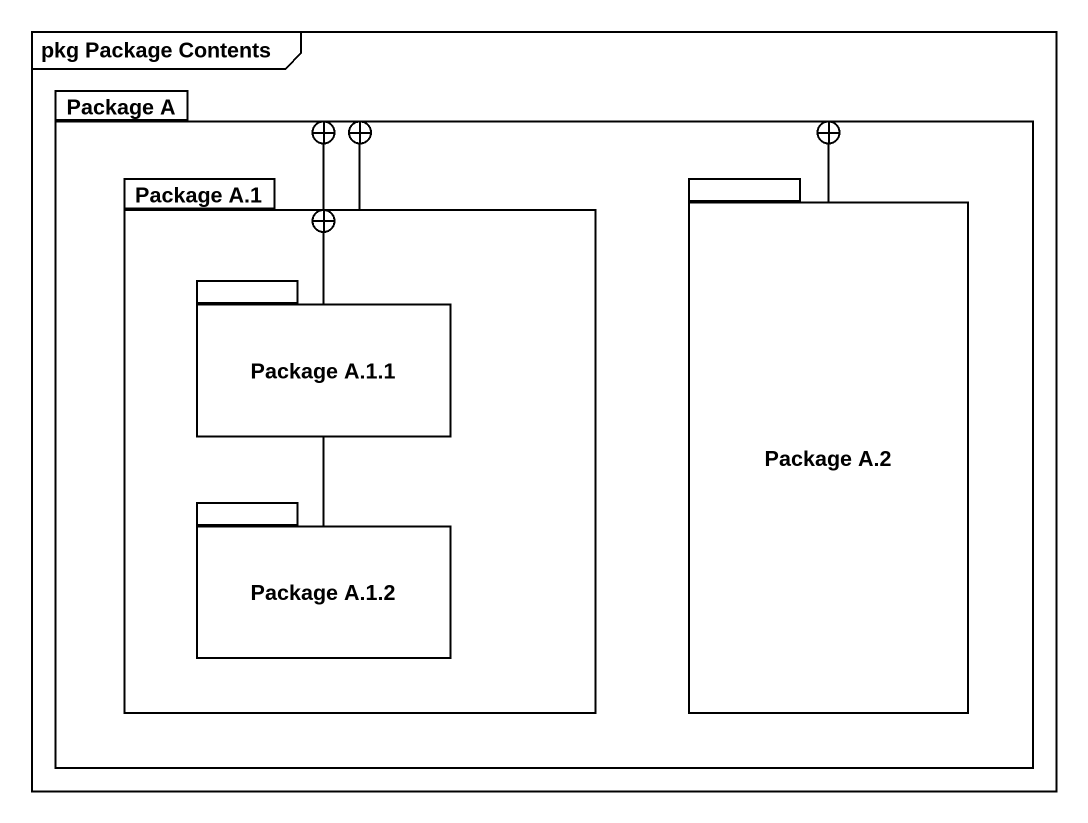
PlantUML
@startuml
mainframe pkg Package Contents
package "Package A" as Package_A {
  package "Package A.1" as Package_A_1 {
    package "Package A.1.1" as Package_A_1_1 {
    }
    package "Package A.1.2" as Package_A_1_2 {
    }
  }
  package "Package A.2" as Package_A_2 {
  }
}
Package_A_1 -right-+ Package_A
Package_A_2 -left-+ Package_A
Package_A_1_1 -right-+ Package_A
Package_A_1_1 --+ Package_A_1
Package_A_1_2 -up-+ Package_A_1
@enduml
